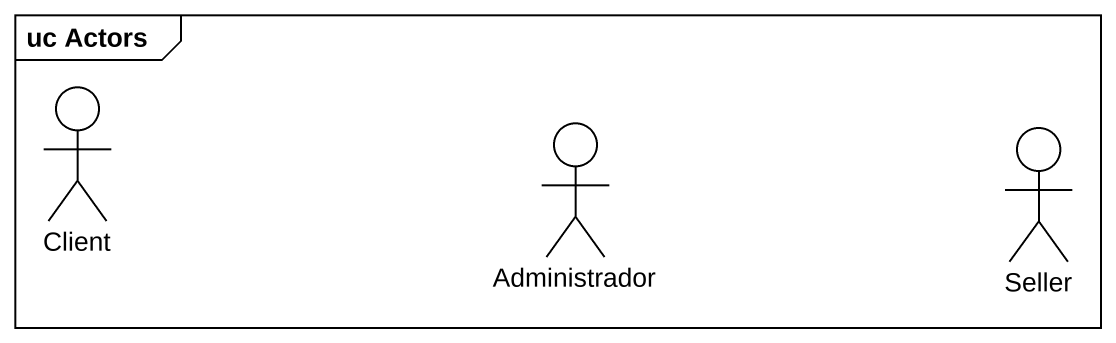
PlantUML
@startuml
mainframe uc Actors
actor Client
actor Administrador
actor Seller
@enduml
